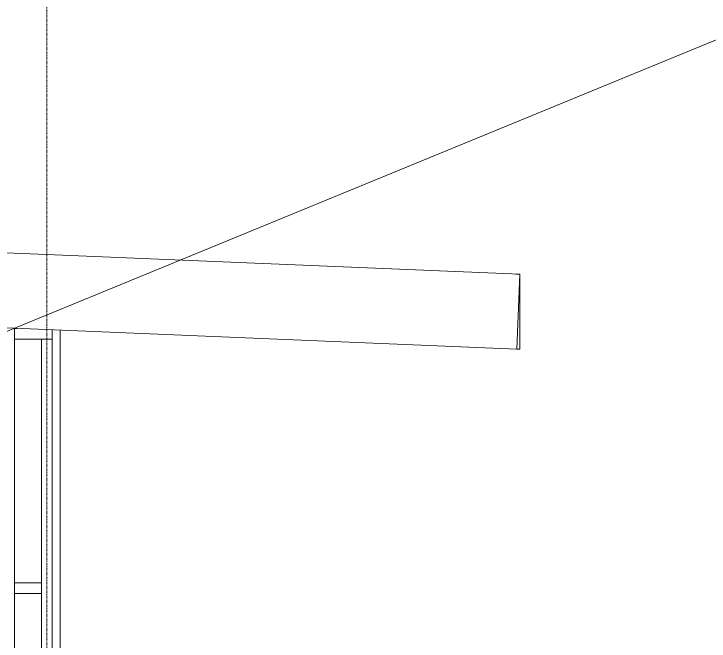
# Model space of a CAD drawing. Header units: inches. Extents: x 169 to 5088, y -73 to 356.
# Drawn here: x 3412.2 to 3542, y 87.1 to 204.2 of the extents above; entities that cross this region are included whole.
import ezdxf

# ---------------------------------------------------------------- set-up
doc = ezdxf.new("R2010")
doc.units = ezdxf.units.IN
doc.header["$MEASUREMENT"] = 0
doc.linetypes.add('Grid Line 1_2_', pattern=[0.875, 0.5, -0.125, 0.125, -0.125])
for name, color, linetype, lineweight in [('A-ANNO-IDEN', 131, 'Continuous', 9), ('A-GLAZ-CWMG', 51, 'Continuous', 9), ('A-ROOF-OTLN', 132, 'Continuous', 9), ('L-SITE-WALL', 31, 'Continuous', 18), ('S-COLS', 52, 'Continuous', 9), ('S-GRID', 1, 'Continuous', 9)]:
    doc.layers.add(name, color=color, linetype=linetype, lineweight=lineweight)

# ---------------------------------------------------------------- blocks, each defined once
blk = doc.blocks.new('Rectangular Mullion - Exterior 2_ x 4_5_-652326-Building Elevation - East')
at = {"layer": 'A-GLAZ-CWMG'}
for p, q in [((1530.84, 145.5), (1530.46, 145.5)), ((1537.46, 145.22), (1537.46, 143.5)), ((1530.46, 143.5), (1537.46, 143.5))]:
    blk.add_line(p, q, dxfattribs=at)
blk = doc.blocks.new('Rectangular Mullion - Exterior 2_ x 4_5_-430019-Building Elevation - East')
at = {"layer": 'A-GLAZ-CWMG'}
for p, q in [((1535.46, 97), (1535.46, 2)), ((1537.46, 2), (1537.46, 97)), ((1537.46, 2), (1535.46, 2))]:
    blk.add_line(p, q, dxfattribs=at)
blk = doc.blocks.new('Rectangular Mullion - Exterior 2_ x 4_5_-652328-Building Elevation - East')
at = {"layer": 'A-GLAZ-CWMG'}
for p, q in [((1535.46, 98), (1530.46, 98)), ((1535.46, 98), (1535.46, 96)), ((1530.46, 96), (1535.46, 96))]:
    blk.add_line(p, q, dxfattribs=at)
blk = doc.blocks.new('Rectangular Mullion - Exterior 2_ x 4_5_-626716-Building Elevation - East')
at = {"layer": 'A-GLAZ-CWMG'}
for p, q in [((1535.46, 143.5), (1537.46, 143.5)), ((1535.46, 143.5), (1535.46, 97)), ((1537.46, 97), (1537.46, 143.5))]:
    blk.add_line(p, q, dxfattribs=at)

msp = doc.modelspace()

# ---------------------------------------------------------------- linework, layer by layer
at = {"layer": 'A-ANNO-IDEN'}
msp.add_line((3356.18, 122.48), (3545.69, 200.35), dxfattribs=at)
at = {"layer": 'A-ROOF-OTLN'}
for p, q in [((2579.36, 194.24), (3506.67, 155.6)), ((3506.08, 141.61), (2882.95, 167.57)), ((3506.67, 155.63), (3505.92, 155.63)), ((3506.67, 155.6), (3506.08, 141.61)), ((3506.67, 141.63), (3506.67, 155.63)), ((3506.09, 141.63), (3506.67, 141.63))]:
    msp.add_line(p, q, dxfattribs=at)
at = {"layer": 'L-SITE-WALL'}
msp.add_line((3420.86, 145.16), (3420.86, 0), dxfattribs=at)
at = {"layer": 'S-COLS'}
msp.add_line((3412.36, 145.52), (3412.36, 0), dxfattribs=at)
at = {"layer": 'S-GRID', "linetype": 'Grid Line 1_2_'}
msp.add_line((3418.36, -30), (3418.36, 324), dxfattribs=at)

# ---------------------------------------------------------------- block references
at = {"layer": 'A-GLAZ-CWMG'}
for name in ['Rectangular Mullion - Exterior 2_ x 4_5_-652326-Building Elevation - East', 'Rectangular Mullion - Exterior 2_ x 4_5_-626716-Building Elevation - East', 'Rectangular Mullion - Exterior 2_ x 4_5_-652328-Building Elevation - East', 'Rectangular Mullion - Exterior 2_ x 4_5_-430019-Building Elevation - East']:
    msp.add_blockref(name, (1881.9, 0), dxfattribs=at)

doc.saveas('drawing.dxf')
